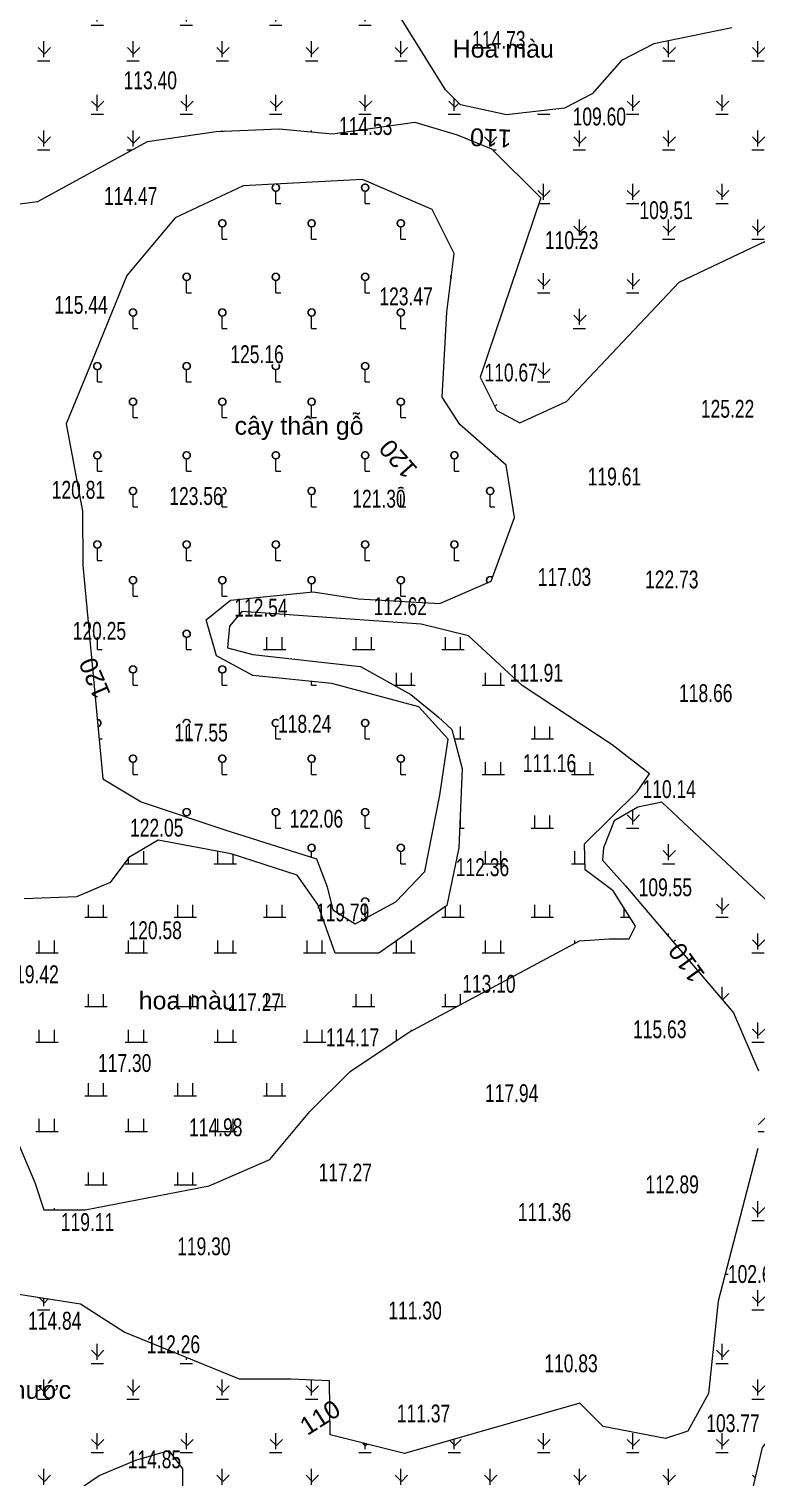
# Model space of a CAD drawing. Header units: metres. Extents: x 431006 to 434411, y 2469261 to 2473208.
# Drawn here: x 432350.7 to 432513.6, y 2471286.5 to 2471611.1 of the extents above; entities that cross this region are included whole.
import ezdxf
from ezdxf.enums import TextEntityAlignment as Align

# ---------------------------------------------------------------- set-up
doc = ezdxf.new("R2010")
doc.units = ezdxf.units.M
doc.header["$MEASUREMENT"] = 0
for name, color, linetype, lineweight in [('1', 8, 'Continuous', 18), ('CAO DO', 8, 'Continuous', 18), ('MH_DongMuc', 8, 'Continuous', 18), ('ranh gioi thuc vat-ks', 8, 'RAO_T_VAT', 18), ('thuc vat-ks', 8, 'Continuous', 18)]:
    doc.layers.add(name, color=color, linetype=linetype, lineweight=lineweight)
doc.styles.add('ks_ten cong trinh', font='')
doc.styles.get("Standard").update_dxf_attribs({"font": 'arial.ttf'})
doc.styles.get('ks_ten cong trinh').set_extended_font_data('.VnArial')
doc.linetypes.add('RAO_T_VAT', pattern='A,0,[133,ltypeshp.shx,S=0.34,R=0,X=-0.17,Y=0],-2,[133,ltypeshp.shx,S=0.08,R=0,X=0,Y=0],-1.5,[133,ltypeshp.shx,S=0.08,R=0,X=0,Y=0],-1.5,[133,ltypeshp.shx,S=0.08,R=0,X=0,Y=0],-2', length=7)
pattern_1 = [(0, (12.62, 4), (0, 20), [2.76, -17.24]), (0, (4.59, 12), (0, 20), [2.76, -17.24]), (90, (14, 4.8), (-20, 1e-15), [3.6, -16.4]), (90, (5.97, 12.8), (-20, 1e-15), [3.6, -16.4]), (45, (14, 4.8), (0, 20.00000619), [1.952, -26.33228]), (45, (5.97, 12.8), (0, 20.00000619), [1.952, -26.33228]), (315, (12.62, 6.18), (20.00000619, 0), [1.952, -26.33228]), (315, (4.59, 14.18), (20.00000619, 0), [1.952, -26.33228])]

msp = doc.modelspace()

# ---------------------------------------------------------------- hatches: boundary and pattern name
at = {"layer": 'thuc vat-ks'}
h = msp.add_hatch(dxfattribs=at)
h.set_pattern_fill('222B', color=9, scale=20, style=0, pattern_type=2)
h.set_pattern_definition(pattern_1)
h.paths.add_polyline_path([(432508.2, 2471611.4), (432490.67, 2471607.79), (432483.46, 2471604.07), (432476.87, 2471596.62), (432470.65, 2471593.39), (432457.72, 2471591.9), (432447.4, 2471594.14), (432444.05, 2471597.49), (432427.68, 2471623.89), (432426.6, 2471642.07), (432428.86, 2471650.29), (432430.43, 2471655.68), (432429.64, 2471658.62), (432419.44, 2471661.95), (432416.11, 2471658.52), (432413.36, 2471648.24), (432409.46, 2471644.02), (432402.88, 2471640.89), (432392.68, 2471642.14), (432377.9, 2471644.16), (432365.66, 2471652.16), (432353.74, 2471648.24), (432346.83, 2471643.69), (432345.11, 2471627.71), (432342.26, 2471590.84), (432339.66, 2471570.86), (432352.65, 2471572.47), (432377.28, 2471585.94), (432392.62, 2471588.16), (432406.73, 2471588.78), (432418.73, 2471587.67), (432437.16, 2471590.26), (432446.63, 2471587.43), (432454.34, 2471584.31), (432465.38, 2471573.31), (432451.81, 2471533.12), (432455.55, 2471525.64), (432460.68, 2471522.89), (432471.12, 2471527.61), (432496.34, 2471554.37), (432532.04, 2471571.32), (432556.76, 2471579.04), (432595.18, 2471570.97), (432609.88, 2471566.87), (432611.22, 2471553.78), (432603.02, 2471538.61), (432584, 2471513.71), (432586.34, 2471508.07), (432596.53, 2471502.57), (432602.32, 2471500.78), (432608.38, 2471502.15), (432616.64, 2471511.51), (432626, 2471523.75), (432634.13, 2471532.45), (432642.99, 2471534.71), (432645.77, 2471537.84), (432648.2, 2471545.99), (432648.55, 2471554.15), (432643.86, 2471559.71), (432629.29, 2471568.23), (432627.37, 2471573.29), (432625.17, 2471583.7), (432607.89, 2471601.83), (432589.61, 2471617.55), (432583.55, 2471616.69), (432570.92, 2471610.29), (432556.22, 2471602.52), (432545.67, 2471600.1), (432529.34, 2471608.96), (432519.24, 2471612.1)])
h = msp.add_hatch(dxfattribs=at)
h.set_pattern_fill('217B', color=9, scale=20, style=0, pattern_type=2)
h.set_pattern_definition([(0, (14.8, 7.6), (0, 20), [0, -20]), (0, (14.76, 7.848), (0, 20), [0, -20]), (0, (14.648, 8.07), (0, 20), [0, -20]), (0, (14.47, 8.248), (0, 20), [0, -20]), (0, (14.248, 8.36), (0, 20), [0, -20]), (0, (14, 8.4), (0, 20), [0, -20]), (0, (13.752, 8.36), (0, 20), [0, -20]), (0, (13.53, 8.248), (0, 20), [0, -20]), (0, (13.352, 8.07), (0, 20), [0, -20]), (0, (13.24, 7.848), (0, 20), [0, -20]), (0, (13.2, 7.6), (0, 20), [0, -20]), (0, (13.24, 7.352), (0, 20), [0, -20]), (0, (13.352, 7.13), (0, 20), [0, -20]), (0, (13.53, 6.952), (0, 20), [0, -20]), (0, (13.752, 6.84), (0, 20), [0, -20]), (0, (14, 6.8), (0, 20), [0, -20]), (0, (14.248, 6.84), (0, 20), [0, -20]), (0, (14.47, 6.952), (0, 20), [0, -20]), (0, (14.648, 7.13), (0, 20), [0, -20]), (0, (14.76, 7.352), (0, 20), [0, -20]), (0, (6.76, 15.352), (0, 20), [0, -20]), (0, (6.648, 15.13), (0, 20), [0, -20]), (0, (6.47, 14.952), (0, 20), [0, -20]), (0, (6.248, 14.84), (0, 20), [0, -20]), (0, (6, 14.8), (0, 20), [0, -20]), (0, (5.752, 14.84), (0, 20), [0, -20]), (0, (5.53, 14.952), (0, 20), [0, -20]), (0, (5.352, 15.13), (0, 20), [0, -20]), (0, (5.24, 15.352), (0, 20), [0, -20]), (0, (5.2, 15.6), (0, 20), [0, -20]), (0, (5.24, 15.848), (0, 20), [0, -20]), (0, (5.352, 16.07), (0, 20), [0, -20]), (0, (5.53, 16.248), (0, 20), [0, -20]), (0, (5.752, 16.36), (0, 20), [0, -20]), (0, (6, 16.4), (0, 20), [0, -20]), (0, (6.248, 16.36), (0, 20), [0, -20]), (0, (6.47, 16.248), (0, 20), [0, -20]), (0, (6.648, 16.07), (0, 20), [0, -20]), (0, (6.76, 15.848), (0, 20), [0, -20]), (0, (6.8, 15.6), (0, 20), [0, -20]), (0, (14, 4), (0, 20), [1.086, -18.914]), (0, (6, 12), (0, 20), [1.086, -18.914]), (90, (14, 4), (-20, 1e-15), [2.8, -17.2]), (90, (6, 12), (-20, 1e-15), [2.8, -17.2])])
h.paths.add_polyline_path([(432362.79, 2471490.93), (432367.22, 2471443.06), (432375.81, 2471437.86), (432394.57, 2471431.62), (432415.14, 2471425.11), (432417.49, 2471418.87), (432418.79, 2471413.67), (432423.74, 2471410.54), (432432.86, 2471415.49), (432439.37, 2471422.25), (432442.75, 2471439.42), (432444.58, 2471451.91), (432438.07, 2471459.19), (432418.53, 2471464.39), (432400.82, 2471466.22), (432392.74, 2471470.64), (432390.4, 2471478.7), (432395.87, 2471483.12), (432414.36, 2471484.95), (432424.52, 2471483.39), (432442.75, 2471482.34), (432454.23, 2471487.35), (432459.44, 2471501.66), (432457.61, 2471513.37), (432447.19, 2471522.47), (432443.27, 2471528.58), (432444.3, 2471547.66), (432445.94, 2471560.79), (432441.01, 2471570.64), (432425.4, 2471577.42), (432398.69, 2471575.98), (432383.48, 2471568.8), (432372.59, 2471555.87), (432364.79, 2471536.58), (432359.03, 2471522.63), (432362.72, 2471503.05)])
h = msp.add_hatch(dxfattribs=at)
h.set_pattern_fill('223', color=9, scale=20, style=0, pattern_type=2)
h.set_pattern_definition([(0, (12.2, 4), (0, 20), [5, -15]), (0, (3.2, 12), (0, 20), [5, -15]), (90, (13, 4), (-20, 1e-15), [2.8, -17.2]), (90, (4, 12), (-20, 1e-15), [2.8, -17.2]), (90, (7.4, 12), (-20, 1e-15), [2.8, -17.2]), (90, (16.4, 4), (-20, 1e-15), [2.8, -17.2])])
h.paths.add_polyline_path([(432444.32, 2471414.69), (432429.07, 2471403.95), (432419.27, 2471403.95), (432415.42, 2471414.86), (432410.76, 2471421.43), (432395.99, 2471426.24), (432379.61, 2471429.29), (432373.03, 2471425.44), (432368.85, 2471419.83), (432361.31, 2471416.62), (432349.58, 2471416.14), (432329.15, 2471419.29), (432315.53, 2471387.99), (432330.43, 2471377.47), (432345.59, 2471367.72), (432352.01, 2471352.58), (432354.06, 2471346.43), (432363.31, 2471346.43), (432391.05, 2471351.81), (432404.66, 2471357.72), (432413.65, 2471368.49), (432422.64, 2471377.47), (432435.74, 2471386.19), (432474.02, 2471406.71), (432480.72, 2471407.2), (432485.16, 2471407.2), (432486.55, 2471409.99), (432481.61, 2471417.95), (432475.28, 2471422.64), (432475.15, 2471428.45), (432486.95, 2471440.16), (432489.73, 2471444.2), (432481.37, 2471450.65), (432461.23, 2471463.94), (432449.14, 2471475.14), (432438.55, 2471477.73), (432398.38, 2471480.53), (432395.59, 2471477.24), (432395.19, 2471472.45), (432400.88, 2471470.95), (432424.96, 2471468.25), (432436.25, 2471461.97), (432442.34, 2471456.98), (432445.46, 2471454.08), (432447.72, 2471445.39), (432447.02, 2471427.58)])
h = msp.add_hatch(dxfattribs=at)
h.set_pattern_fill('222B', color=9, scale=20, style=0, pattern_type=2)
h.set_pattern_definition(pattern_1)
h.paths.add_polyline_path([(432614.59, 2471204.25), (432591.14, 2471175.37), (432576.26, 2471171.77), (432556.39, 2471167.59), (432535.05, 2471155.47), (432517.25, 2471136.63), (432503.23, 2471128.48), (432504.69, 2471122.21), (432506.79, 2471118.03), (432509.72, 2471117.19), (432516.83, 2471118.45), (432534.4, 2471126.6), (432554.91, 2471143.52), (432569.79, 2471147.75), (432603.26, 2471158.61), (432626.1, 2471164.5), (432644.3, 2471168.68), (432656.64, 2471168.26), (432667.31, 2471161.36), (432680.53, 2471152.58), (432697.48, 2471150.49), (432711.08, 2471152.58), (432714.22, 2471158.43), (432710.45, 2471168.04), (432699.99, 2471181.06), (432689.53, 2471199.94), (432680.95, 2471226.69), (432677.73, 2471237.25), (432678.39, 2471243.18), (432688.63, 2471259.88), (432702.99, 2471273.75), (432704.1, 2471273.41), (432704.5, 2471276.17), (432698.73, 2471280.23), (432692.54, 2471279.83), (432682.45, 2471279.1), (432671.14, 2471280.32), (432666.82, 2471284.01), (432660.39, 2471290.35), (432660.47, 2471294.57), (432666.57, 2471297.17), (432677.8, 2471297.34), (432687.4, 2471294.08), (432697.69, 2471294.01), (432726.58, 2471295.04), (432734.43, 2471291.61), (432745.98, 2471289.24), (432751.26, 2471288.88), (432758.08, 2471292.7), (432783.59, 2471315.7), (432785.05, 2471316.26), (432791.3, 2471313.27), (432792.01, 2471309.49), (432777.24, 2471291.38), (432777.24, 2471286.45), (432781.26, 2471284.08), (432797.35, 2471278.24), (432799.72, 2471278.24), (432806.67, 2471294.12), (432815.65, 2471305.3), (432822.23, 2471308.59), (432841.79, 2471317.54), (432852.52, 2471314.28), (432859.46, 2471309.02), (432865.23, 2471308), (432872.55, 2471308.38), (432878.33, 2471313.13), (432893.6, 2471338.77), (432890.14, 2471340.82), (432870.75, 2471335.05), (432860.1, 2471330.95), (432853.42, 2471332.1), (432844.31, 2471335.95), (432832.64, 2471336.64), (432824.8, 2471332.23), (432821.96, 2471328.75), (432818.09, 2471328.18), (432809.67, 2471334.77), (432805.01, 2471337.84), (432799.43, 2471335.91), (432779.3, 2471325.11), (432760.91, 2471317.15), (432752.35, 2471316.97), (432727.42, 2471324.42), (432695.55, 2471336.47), (432686.26, 2471347.06), (432681.35, 2471357.6), (432677.15, 2471372.37), (432668.42, 2471384.18), (432659.32, 2471391.45), (432652.68, 2471395.16), (432644.97, 2471395.7), (432640.39, 2471391.48), (432626.33, 2471372.98), (432616.67, 2471363.29), (432596.07, 2471350.17), (432590.18, 2471350.06), (432585.2, 2471350.97), (432580.78, 2471355.15), (432578.51, 2471363.97), (432576.11, 2471378.67), (432572.75, 2471394.47), (432567.23, 2471406.09), (432563.21, 2471410.3), (432553.58, 2471414.91), (432541.4, 2471417.66), (432524.94, 2471419.01), (432516.71, 2471415.13), (432492.5, 2471437.8), (432487.11, 2471436.7), (432481.82, 2471433.61), (432479.42, 2471427.62), (432479.22, 2471424.83), (432484.31, 2471419.05), (432508.54, 2471390.63), (432514.14, 2471377.63), (432514.03, 2471360.2), (432505.08, 2471325.99), (432502.94, 2471305.29), (432498.31, 2471296.83), (432493.27, 2471295.22), (432479.36, 2471297.84), (432474.12, 2471303.07), (432434.81, 2471291.8), (432418.21, 2471296.03), (432418.01, 2471308.11), (432409.34, 2471308.51), (432397.85, 2471308.51), (432372, 2471319), (432362.23, 2471325.33), (432345.03, 2471328.01), (432316.08, 2471340.03), (432292.51, 2471348.95), (432287.6, 2471348.17), (432283.13, 2471343.38), (432282.35, 2471337.91), (432288.61, 2471331.22), (432304.89, 2471314.57), (432309, 2471297.98), (432317.75, 2471284.24), (432322.04, 2471281.39), (432333.66, 2471269.32), (432338.93, 2471259.46), (432340.91, 2471259.21), (432345.24, 2471265.51), (432356.53, 2471280.16), (432366.42, 2471286.88), (432374.63, 2471290.34), (432382.01, 2471292.49), (432385.06, 2471288.36), (432384.98, 2471280.8), (432381.55, 2471272.3), (432370.57, 2471251.15), (432363.65, 2471242.62), (432360.89, 2471238.13), (432362.34, 2471236.27), (432367.87, 2471236.96), (432376.24, 2471239.17), (432380.8, 2471239.1), (432387.82, 2471239.03), (432396.6, 2471231.5), (432399.55, 2471223.86), (432398.96, 2471219.85), (432392.2, 2471218.67), (432385.43, 2471214.17), (432382.39, 2471206.92), (432381.31, 2471191.23), (432383.18, 2471188.58), (432395.63, 2471191.81), (432401.8, 2471181.83), (432412.39, 2471181.73), (432429.05, 2471182.9), (432434.45, 2471180.36), (432439.45, 2471177.91), (432444.35, 2471177.72), (432447.58, 2471178.11), (432458.17, 2471193.87), (432457.87, 2471199.55), (432444.27, 2471216.14), (432432.03, 2471223.19), (432412.59, 2471229.46), (432396.91, 2471247.31), (432388.11, 2471258.56), (432389.96, 2471263.99), (432411.36, 2471268.81), (432436.22, 2471277.46), (432457.49, 2471280.55), (432466.24, 2471276.24), (432485.97, 2471276.52), (432491.52, 2471272.06), (432496.78, 2471245.97), (432503.8, 2471240.37), (432509.93, 2471239.67), (432517.3, 2471241.59), (432511.86, 2471279.42), (432515.04, 2471293.16), (432523.98, 2471304.36), (432549.58, 2471308.39), (432554.48, 2471309.7), (432571.02, 2471330.75), (432588.75, 2471333.7), (432640.97, 2471337.8), (432662.21, 2471330.95), (432664.86, 2471326.53), (432662.87, 2471319.46), (432652.25, 2471310.62), (432641.85, 2471300.9), (432639.65, 2471290.83), (432647.17, 2471276.46), (432656.46, 2471264.75), (432655.58, 2471254.14), (432652.7, 2471251.27), (432644.51, 2471244.98), (432634.56, 2471225.98), (432630.58, 2471209.18), (432626.59, 2471204.32)])

# ---------------------------------------------------------------- linework, layer by layer
at = {"layer": 'ranh gioi thuc vat-ks', "color": 9, "lineweight": 0, "ltscale": 3}
for points in [[(432508.2, 2471611.4), (432490.67, 2471607.79), (432483.46, 2471604.07), (432476.87, 2471596.62), (432470.65, 2471593.39), (432457.72, 2471591.9), (432447.4, 2471594.14), (432444.05, 2471597.49), (432427.68, 2471623.89)], [(432339.66, 2471570.86), (432352.65, 2471572.47), (432377.28, 2471585.94), (432392.62, 2471588.16), (432406.73, 2471588.78), (432418.73, 2471587.67), (432437.16, 2471590.26), (432446.63, 2471587.43), (432454.34, 2471584.31), (432465.38, 2471573.31), (432451.81, 2471533.12), (432455.55, 2471525.64), (432460.68, 2471522.89), (432471.12, 2471527.61), (432496.34, 2471554.37), (432532.04, 2471571.32)], [(432345.59, 2471367.72), (432352.01, 2471352.58), (432354.06, 2471346.43), (432363.31, 2471346.43), (432391.05, 2471351.81), (432404.66, 2471357.72), (432413.65, 2471368.49), (432422.64, 2471377.47), (432435.74, 2471386.19), (432474.02, 2471406.71), (432480.72, 2471407.2), (432485.16, 2471407.2), (432486.55, 2471409.99), (432481.61, 2471417.95), (432475.28, 2471422.64), (432475.15, 2471428.45), (432486.95, 2471440.16), (432489.73, 2471444.2), (432481.37, 2471450.65), (432461.23, 2471463.94), (432449.14, 2471475.14), (432438.55, 2471477.73), (432398.38, 2471480.53), (432395.59, 2471477.24), (432395.19, 2471472.45), (432400.88, 2471470.95), (432424.96, 2471468.25), (432436.25, 2471461.97), (432442.34, 2471456.98), (432445.46, 2471454.08), (432447.72, 2471445.39), (432447.02, 2471427.58), (432444.32, 2471414.69), (432429.07, 2471403.95), (432419.27, 2471403.95), (432415.42, 2471414.86), (432410.76, 2471421.43), (432395.99, 2471426.24), (432379.61, 2471429.29), (432373.03, 2471425.44), (432368.85, 2471419.83), (432361.31, 2471416.62), (432349.58, 2471416.14)], [(432516.71, 2471415.13), (432492.5, 2471437.8), (432487.11, 2471436.7), (432481.82, 2471433.61), (432479.42, 2471427.62), (432479.22, 2471424.83), (432484.31, 2471419.05), (432508.54, 2471390.63), (432514.14, 2471377.63)], [(432514.03, 2471360.2), (432505.08, 2471325.99), (432502.94, 2471305.29), (432498.31, 2471296.83), (432493.27, 2471295.22), (432479.36, 2471297.84), (432474.12, 2471303.07), (432434.81, 2471291.8), (432418.21, 2471296.03), (432418.01, 2471308.11), (432409.34, 2471308.51), (432397.85, 2471308.51), (432372, 2471319), (432362.23, 2471325.33), (432345.03, 2471328.01)], [(432511.86, 2471279.42), (432515.04, 2471293.16), (432523.98, 2471304.36), (432549.58, 2471308.39), (432554.48, 2471309.7), (432571.02, 2471330.75), (432588.75, 2471333.7), (432640.97, 2471337.8), (432662.21, 2471330.95), (432664.86, 2471326.53), (432662.87, 2471319.46), (432652.25, 2471310.62), (432641.85, 2471300.9), (432639.65, 2471290.83), (432647.17, 2471276.46)], [(432356.53, 2471280.16), (432366.42, 2471286.88), (432374.63, 2471290.34), (432382.01, 2471292.49), (432385.06, 2471288.36), (432384.98, 2471280.8)]]:
    msp.add_lwpolyline(points, dxfattribs=at)
msp.add_lwpolyline([(432362.79, 2471490.93), (432367.22, 2471443.06), (432375.81, 2471437.86), (432394.57, 2471431.62), (432415.14, 2471425.11), (432417.49, 2471418.87), (432418.79, 2471413.67), (432423.74, 2471410.54), (432432.86, 2471415.49), (432439.37, 2471422.25), (432442.75, 2471439.42), (432444.58, 2471451.91), (432438.07, 2471459.19), (432418.53, 2471464.39), (432400.82, 2471466.22), (432392.74, 2471470.64), (432390.4, 2471478.7), (432395.87, 2471483.12), (432414.36, 2471484.95), (432424.52, 2471483.39), (432442.75, 2471482.34), (432454.23, 2471487.35), (432459.44, 2471501.66), (432457.61, 2471513.37), (432447.19, 2471522.47), (432443.27, 2471528.58), (432444.3, 2471547.66), (432445.94, 2471560.79), (432441.01, 2471570.64), (432425.4, 2471577.42), (432398.69, 2471575.98), (432383.48, 2471568.8), (432372.59, 2471555.87), (432364.79, 2471536.58), (432359.03, 2471522.63), (432362.72, 2471503.05)], close=True, dxfattribs=at)

# ---------------------------------------------------------------- texts
at = {"layer": '1', "color": 9, "linetype": 'Continuous', "style": 'ks_ten cong trinh'}
for s, p in [('Hoa mµu ', (432457.74, 2471604.72)), ('c©y th©n gç', (432411.21, 2471520.2)), ('hoa mµu', (432386.16, 2471391.37)), ('Lóa n\xadíc', (432348.04, 2471304.08))]:
    msp.add_text(s, height=4, dxfattribs=at).set_placement(p, align=Align.CENTER)
at = {"layer": 'CAO DO', "color": 9, "lineweight": 0, "width": 0.7}
for s, p in [('114.73', (432449.98, 2471606.69, 114.73)), ('113.40', (432371.89, 2471597.63, 113.4)), ('109.60', (432472.5, 2471589.51, 109.6)), ('114.53', (432420.15, 2471587.38, 114.53)), ('114.47', (432367.5, 2471571.69, 114.47)), ('109.51', (432487.47, 2471568.52, 109.51)), ('110.23', (432466.29, 2471561.81, 110.23)), ('123.47', (432429.2, 2471549.2, 123.47)), ('115.44', (432356.38, 2471547.31, 115.44)), ('125.16', (432395.81, 2471536.24, 125.16)), ('110.67', (432452.75, 2471532.13, 110.67)), ('125.22', (432501.23, 2471524, 125.22)), ('119.61', (432475.88, 2471508.81, 119.61)), ('120.81', (432355.79, 2471505.85, 120.81)), ('123.56', (432382.13, 2471504.44, 123.56)), ('121.30', (432423.13, 2471503.85, 121.3)), ('117.03', (432464.7, 2471486.31, 117.03)), ('122.73', (432488.73, 2471485.75, 122.73)), ('112.54', (432396.67, 2471479.44, 112.54)), ('112.62', (432427.9, 2471479.75, 112.62)), ('120.25', (432360.49, 2471474.23, 120.25)), ('111.91', (432458.39, 2471464.82, 111.91)), ('118.66', (432496.35, 2471460.27, 118.66)), ('117.55', (432383.28, 2471451.44, 117.55)), ('118.24', (432406.49, 2471453.38, 118.24)), ('111.16', (432461.34, 2471444.56, 111.16)), ('110.14', (432488.16, 2471438.75, 110.14)), ('122.06', (432409.11, 2471432.12, 122.06)), ('122.05', (432373.34, 2471430.1, 122.05)), ('112.36', (432446.32, 2471421.24, 112.36)), ('109.55', (432487.29, 2471416.74, 109.55)), ('119.79', (432414.99, 2471411.1, 119.79)), ('120.58', (432372.99, 2471407.11, 120.58)), ('119.42', (432345.42, 2471397.24, 119.42)), ('113.10', (432447.76, 2471395.1, 113.1)), ('117.27', (432395.21, 2471390.99, 117.27)), ('114.17', (432417.22, 2471383.1, 114.17)), ('115.63', (432486.04, 2471384.92, 115.63)), ('117.30', (432366.15, 2471377.35, 117.3)), ('117.94', (432452.86, 2471370.59, 117.94)), ('114.98', (432386.56, 2471362.94, 114.98)), ('117.27', (432415.58, 2471352.82, 117.26)), ('112.89', (432488.82, 2471350.15, 112.89)), ('119.11', (432357.83, 2471341.7, 119.11)), ('111.36', (432460.22, 2471343.94, 111.36)), ('119.30', (432383.9, 2471336.26, 119.3)), ('102.63', (432507.28, 2471330.05, 102.63)), ('111.30', (432431.22, 2471321.88, 111.3)), ('114.84', (432350.48, 2471319.58, 114.84)), ('112.26', (432377.07, 2471314.31, 112.26)), ('110.83', (432466.16, 2471310.03, 110.82)), ('111.37', (432433.11, 2471298.79, 111.37)), ('103.77', (432502.44, 2471296.62, 103.77)), ('114.85', (432372.82, 2471288.51, 114.85))]:
    msp.add_text(s, height=4, dxfattribs=at).set_placement(p)
at = {"layer": 'MH_DongMuc', "color": 9, "lineweight": 0}
for s, rotation, p in [('110', 177.7145, (432454.17, 2471586.73, 110)), ('120', 131.5711, (432433.38, 2471514.74, 120)), ('120', 113.1614, (432365.4, 2471465.58, 120)), ('110', 125.5748, (432498, 2471401.84, 110)), ('110', 32.6183, (432415.9, 2471299.92, 110))]:
    msp.add_text(s, height=4, rotation=rotation, dxfattribs=at).set_placement(p, align=Align.MIDDLE)

doc.saveas('drawing.dxf')
